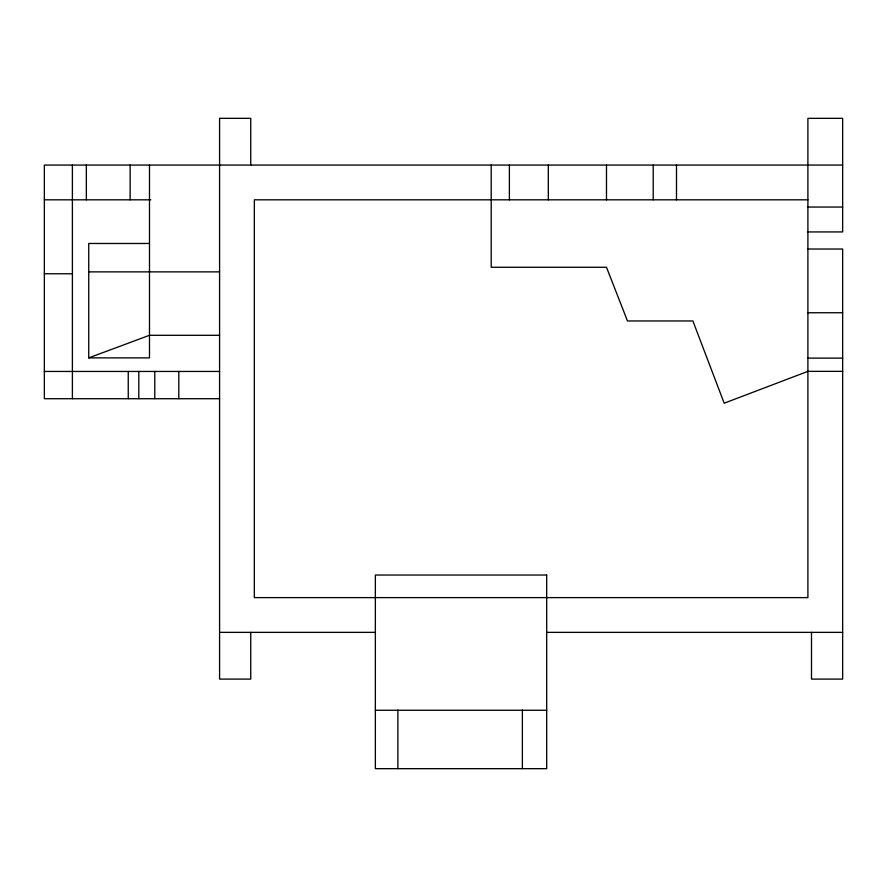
<?xml version="1.0" encoding="UTF-8"?>
<svg xmlns="http://www.w3.org/2000/svg" width="887" height="887" viewBox="0 0 887 887"><rect width="100%" height="100%" fill="white"/><g stroke="black" fill="none" stroke-linecap="round" stroke-linejoin="round"><path stroke-width="1.33" d="M149.493 243.47L88.744 243.47L88.744 357.882L149.493 335.297L219.588 335.297M842.65 165.071L44.35 165.071L44.35 398.718L219.588 398.718M44.35 199.819L150.801 199.819M807.902 199.819L254.336 199.819L254.336 597.616L807.902 597.616L807.902 118.337L842.65 118.337L842.65 231.939L807.902 231.939M807.902 207.048L842.65 207.048M807.902 249.025L842.65 249.025L842.65 679.098L811.494 679.098L811.494 632.364M88.744 271.877L219.588 271.877M44.35 273.761L72.39 273.761M807.902 312.745L842.65 312.745M88.744 357.882L149.493 357.882L149.493 165.071M807.902 358.115L842.65 358.115M44.35 371.453L219.588 371.453M842.65 371.354L807.902 371.354L724.191 403.208L692.891 320.961L627.475 320.961L606.486 267.275L491.21 267.275L491.21 165.071M219.588 632.364L375.356 632.364M546.691 632.364L842.65 632.364M375.356 710.254L546.691 710.254M676.493 165.071L676.493 199.819M653.209 165.071L653.209 199.819M606.486 165.071L606.486 199.819M548.321 165.071L548.321 199.819M522.376 710.055L522.376 768.663M509.382 165.071L509.382 199.819M397.886 710.055L397.886 768.663M250.744 165.071L250.744 118.337L219.588 118.337L219.588 679.098L250.744 679.098L250.744 632.364M178.797 371.453L178.797 398.718M154.781 371.453L154.781 398.718M138.804 371.453L138.804 398.718M130.134 165.071L130.134 199.819M128.249 371.453L128.249 398.718M86.349 165.071L86.349 199.819M72.39 165.071L72.39 398.718M546.691 575.031L375.356 575.031L375.356 768.663L546.691 768.663L546.691 575.031"/></g></svg>
